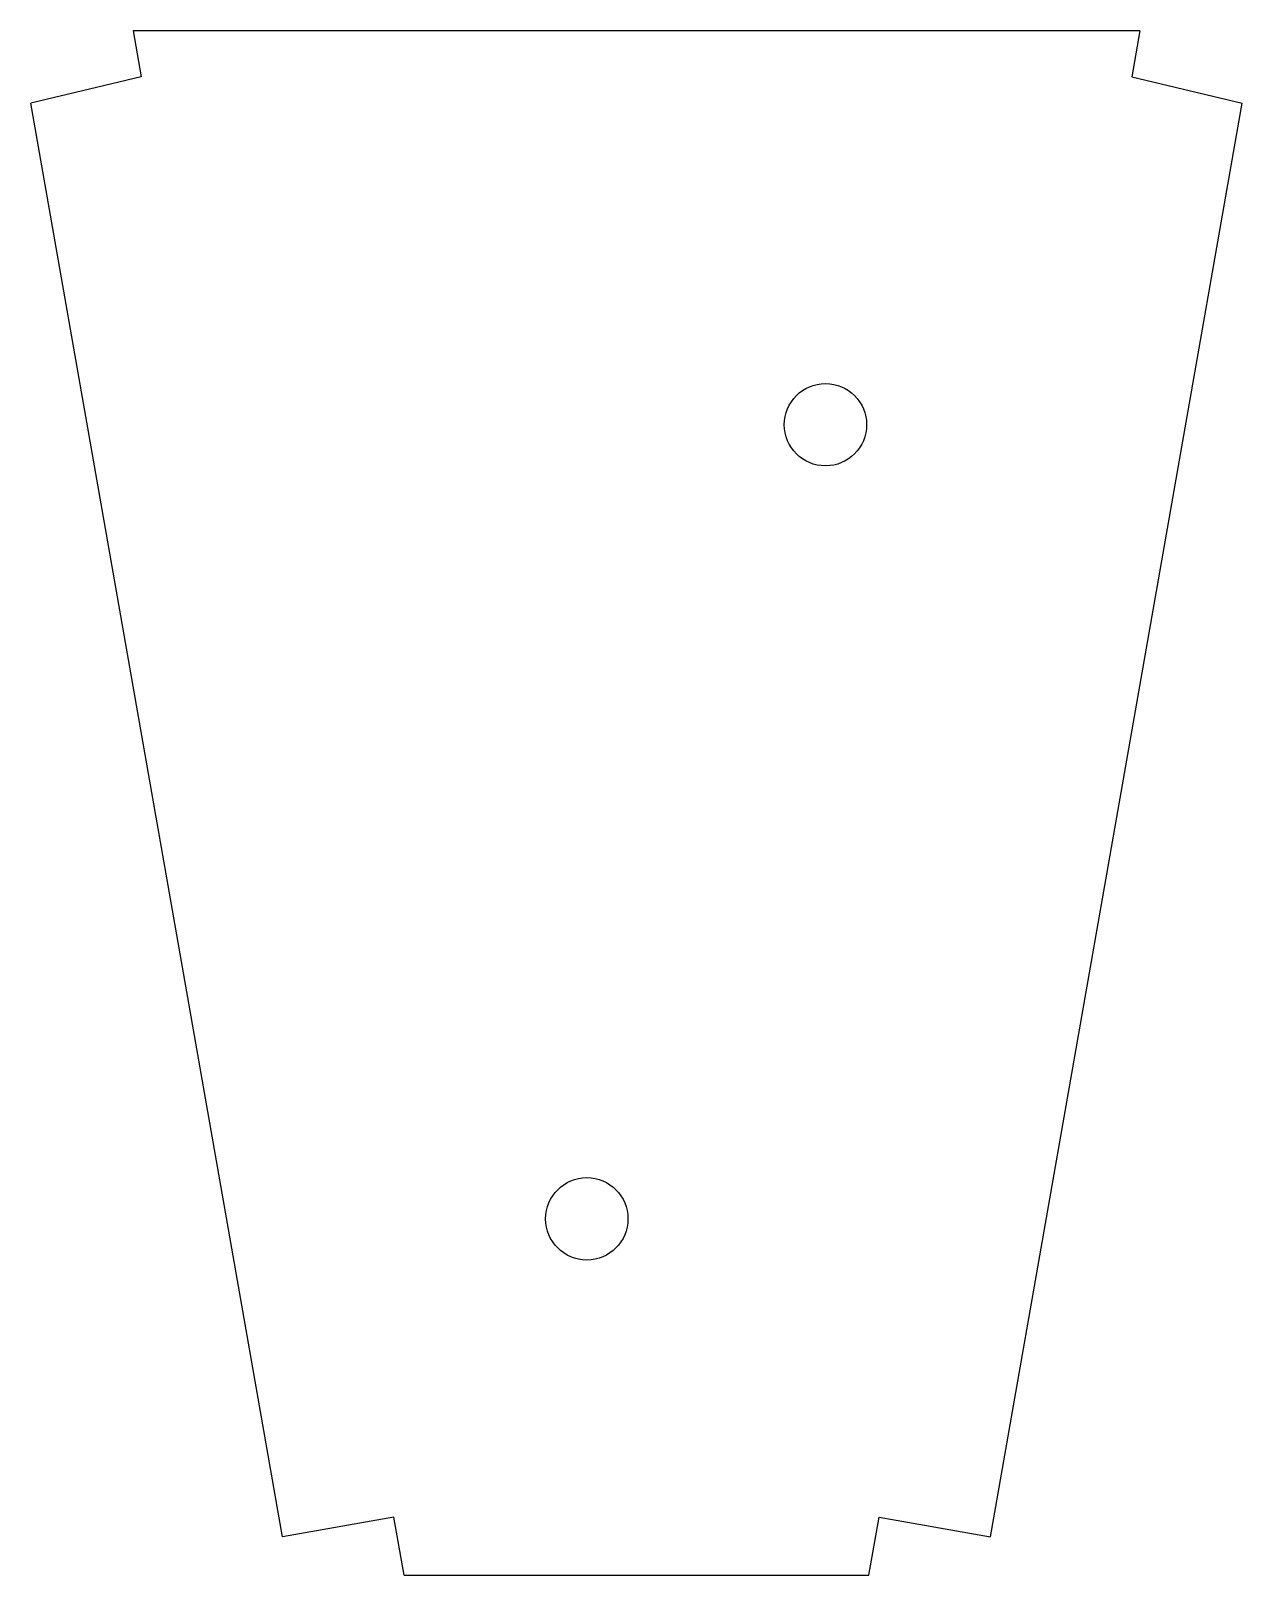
# Model space of a CAD drawing. Header units: millimetres. Extents: x 2401 to 2519, y 75 to 225.
import ezdxf

# ---------------------------------------------------------------- set-up
doc = ezdxf.new("R2010")
doc.units = ezdxf.units.MM
doc.header["$MEASUREMENT"] = 0
doc.layers.get('0').update_dxf_attribs({"linetype": 'CONTINUOUS'})

msp = doc.modelspace()

# ---------------------------------------------------------------- linework, layer by layer
for p, q in [((2509.25, 224.56), (2411.42, 224.56)), ((2411.42, 224.56), (2412.21, 220.1)), ((2509.25, 224.56), (2508.47, 220.1)), ((2412.21, 220.1), (2401.49, 217.54)), ((2412.21, 220.1), (2412.21, 220.1)), ((2508.47, 220.1), (2508.47, 220.1)), ((2508.47, 220.1), (2519.19, 217.54)), ((2425.93, 78.29), (2401.49, 217.54)), ((2494.75, 78.29), (2519.19, 217.54)), ((2515.47, 196.4), (2515.47, 196.4)), ((2513.7, 186.27), (2513.7, 186.27)), ((2420.51, 109.17), (2420.51, 109.17)), ((2436.76, 80.2), (2425.93, 78.29)), ((2437.75, 74.56), (2436.76, 80.2)), ((2482.92, 74.56), (2483.91, 80.2)), ((2483.91, 80.2), (2494.75, 78.29)), ((2437.75, 74.56), (2482.92, 74.56))]:
    msp.add_line(p, q)
for centre in [(2478.7, 186.31), (2455.51, 109.17)]:
    msp.add_circle(centre, 4)

doc.saveas('drawing.dxf')
